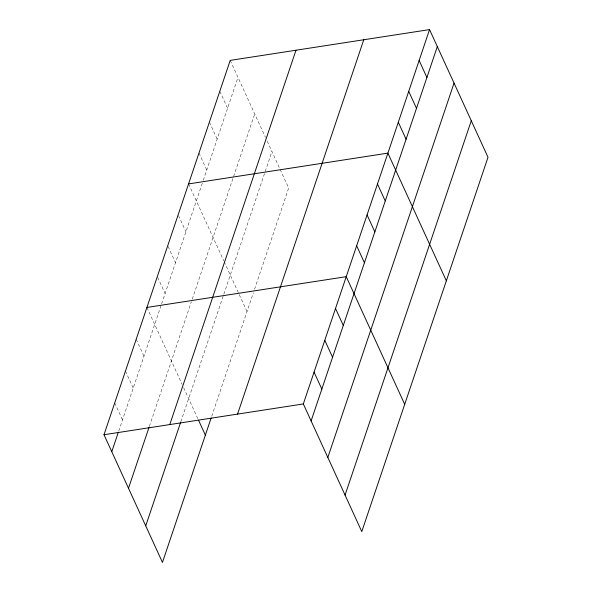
<?xml version="1.0" encoding="UTF-8"?>
<svg xmlns="http://www.w3.org/2000/svg" width="592" height="592" viewBox="0 0 592 592"><rect width="100%" height="100%" fill="white"/><g stroke="black" fill="none" stroke-linecap="round" stroke-linejoin="round"><path stroke-width="0.44" stroke-dasharray="2.96 2.22" d="M118.733 431.072L161.342 304.702M161.631 303.844L202.989 181.167M203.278 180.308L237.991 77.36M149.376 426.321L191.371 301.765M192.237 299.189L254.715 113.893M180.812 421.815L271.943 151.522M211.729 416.25L253.383 292.714M254.538 289.281L288.667 188.056L266.962 140.652M230.214 60.384L265.431 137.307M219.802 91.264L227.58 108.247M209.39 122.152L217.16 139.127M198.979 153.032L206.749 170.015M188.567 183.92L223.783 260.843M224.168 261.679L247.019 311.584M178.525 215.606L185.925 231.783M168.113 246.494L175.513 262.663M157.701 277.374L165.101 293.551M146.912 307.448L182.136 384.378M183.668 387.723L197.765 418.522M136.19 339.268L143.96 356.251M125.46 371.088L133.23 388.071M114.73 402.908L122.507 419.891"/><path stroke-width="0.89" d="M211.152 417.967L162.452 562.4L104 434.728L230.214 60.384L429.548 29.6L488 157.272L361.786 531.616L303.333 403.944L429.548 29.6M111.777 451.711L118.156 432.789M128.501 488.237L149.088 427.18M169.778 424.575L295.993 50.224M145.728 525.874L180.523 422.673M237.555 414.104L363.769 39.76M311.103 420.927L437.318 46.583M327.827 457.453L454.042 83.109M345.062 495.09L471.276 120.746M188.567 183.92L387.893 153.136L446.346 280.808M146.912 307.448L346.246 276.671L404.699 404.336M104 434.728L303.333 403.944M419.136 60.48L426.906 77.463M408.717 91.368L416.494 108.343M398.305 122.248L406.082 139.231M377.481 184.016L385.259 200.999M367.07 214.903L374.847 231.879M356.658 245.784L364.428 262.767M335.516 308.491L343.293 325.467M324.786 340.311L332.563 357.287M314.063 372.131L321.833 389.107M198.527 420.179L205.365 435.12"/></g></svg>
